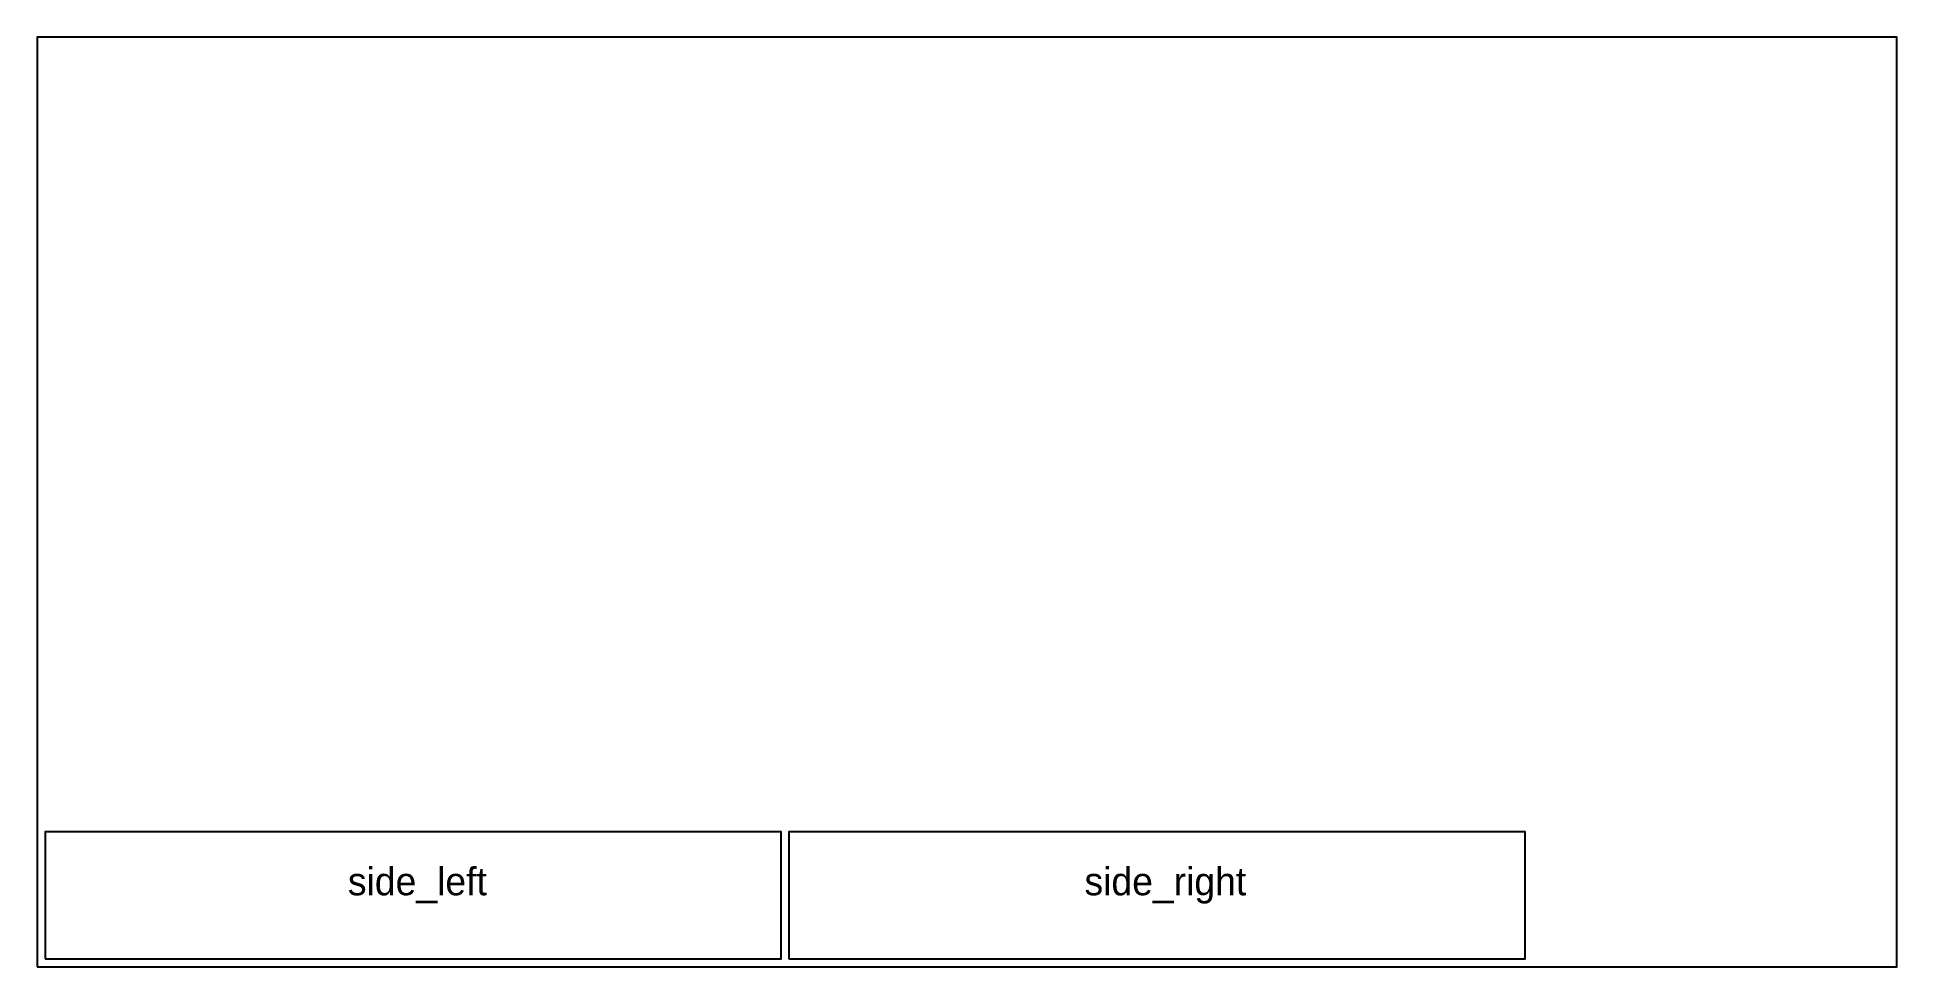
# Model space of a CAD drawing. Header units: millimetres. Extents: x 0 to 2438, y 0 to 1219.
import ezdxf

# ---------------------------------------------------------------- set-up
doc = ezdxf.new("R2010")
doc.units = ezdxf.units.MM
for name, color, linetype in [('CUT', 7, 'CONTINUOUS'), ('LABEL', 7, 'CONTINUOUS'), ('SHEET', 7, 'CONTINUOUS')]:
    doc.layers.add(name, color=color, linetype=linetype)

msp = doc.modelspace()

# ---------------------------------------------------------------- linework, layer by layer
at = {"layer": 'CUT'}
for points in [[(10.414, 10.414), (975.614, 10.414), (975.614, 177.189), (10.414, 177.189)], [(985.774, 10.414), (1950.974, 10.414), (1950.974, 177.189), (985.774, 177.189)]]:
    msp.add_lwpolyline(points, close=True, dxfattribs=at)
at = {"layer": 'SHEET'}
msp.add_lwpolyline([(0, 0), (2438.4, 0), (2438.4, 1219.2), (0, 1219.2)], close=True, dxfattribs=at)

# ---------------------------------------------------------------- texts
at = {"layer": 'LABEL'}
for s, p in [('side_left', (407.42616, 93.8015)), ('side_right', (1373.2764, 93.8015))]:
    msp.add_text(s, height=36.576, dxfattribs=at).set_placement(p)

doc.saveas('drawing.dxf')
